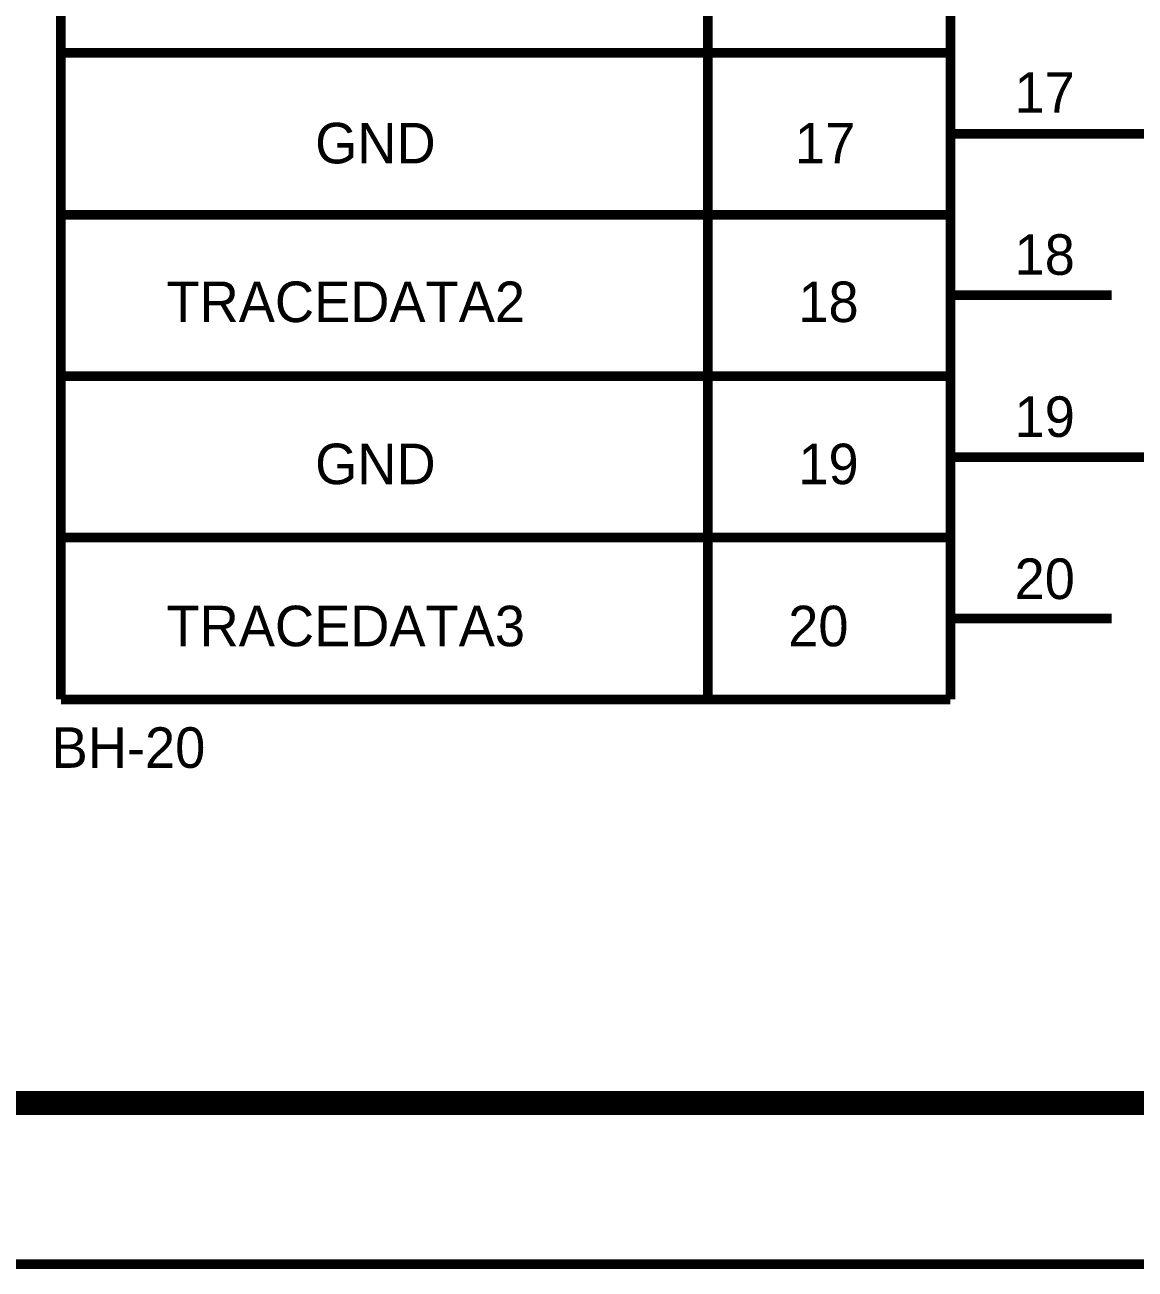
# Model space of a CAD drawing. Header units: inches. Extents: x 0 to 841, y 0 to 594.
# Drawn here: x 38.89 to 73.24, y -0.15 to 38.36 of the extents above; entities that cross this region are included whole.
import ezdxf

# ---------------------------------------------------------------- set-up
doc = ezdxf.new("R2010")
doc.units = ezdxf.units.IN
doc.layers.add('Sheet', color=255, linetype='Continuous')

msp = doc.modelspace()

# ---------------------------------------------------------------- linework, layer by layer
at = {"layer": 'Sheet'}
for points in [[(0, 593.974, 0.3, 0.3, 0), (841, 593.974, 0.3, 0.3, 0), (841, 0, 0.3, 0.3, 0), (0, 0, 0.3, 0.3, 0), (0, 593.974, 0.3, 0.3, 0)], [(0, 593.974, 0.3, 0.3, 0), (841, 593.974, 0.3, 0.3, 0), (841, 0, 0.3, 0.3, 0), (0, 0, 0.3, 0.3, 0), (0, 593.974, 0.3, 0.3, 0)], [(0, 593.974, 0.0991, 0.0991, 0), (0, 0, 0.0991, 0.0991, 0), (841, 0, 0.0991, 0.0991, 0), (841, 593.974, 0.0991, 0.0991, 0), (0, 593.974, 0.0991, 0.0991, 0), (0, 593.974, 0.0991, 0.0991, 0)], [(0, 593.974, 0.0991, 0.0991, 0), (0, 0, 0.0991, 0.0991, 0), (841, 0, 0.0991, 0.0991, 0), (841, 593.974, 0.0991, 0.0991, 0), (0, 593.974, 0.0991, 0.0991, 0), (0, 593.974, 0.0991, 0.0991, 0)]]:
    msp.add_lwpolyline(points, format="xyseb", close=True, dxfattribs=at)
for points in [[(40.007, 17.481, 0.3, 0.3, 0), (40.007, 122.5, 0.3, 0.3, 0)], [(60.023, 122.5, 0.3, 0.3, 0), (60.023, 17.481, 0.3, 0.3, 0)], [(67.522, 122.5, 0.3, 0.3, 0), (67.522, 17.481, 0.3, 0.3, 0)], [(67.522, 37.497, 0.3, 0.3, 0), (40.007, 37.497, 0.3, 0.3, 0)], [(67.522, 34.989, 0.3, 0.3, 0), (72.514, 34.989, 0.3, 0.3, 0)], [(72.514, 34.989, 0.3, 0.3, 0), (77.505, 34.989, 0.3, 0.3, 0)], [(67.522, 32.48, 0.3, 0.3, 0), (40.007, 32.48, 0.3, 0.3, 0)], [(67.522, 29.998, 0.3, 0.3, 0), (72.514, 29.998, 0.3, 0.3, 0)], [(67.522, 27.489, 0.3, 0.3, 0), (40.007, 27.489, 0.3, 0.3, 0)], [(67.522, 24.981, 0.3, 0.3, 0), (72.514, 24.981, 0.3, 0.3, 0)], [(77.505, 24.981, 0.3, 0.3, 0), (72.514, 24.981, 0.3, 0.3, 0)], [(67.522, 22.498, 0.3, 0.3, 0), (40.007, 22.498, 0.3, 0.3, 0)], [(67.522, 19.99, 0.3, 0.3, 0), (72.514, 19.99, 0.3, 0.3, 0)], [(67.522, 17.481, 0.3, 0.3, 0), (40.007, 17.481, 0.3, 0.3, 0)], [(20.016, 4.991, 0.749, 0.749, 0), (836.009, 4.991, 0.749, 0.749, 0)]]:
    msp.add_lwpolyline(points, format="xyseb", dxfattribs=at)

# ---------------------------------------------------------------- texts
for s, p in [('17', (69.508, 35.642)), ('GND', (47.872, 34.074)), ('17', (62.714, 34.074)), ('18', (69.508, 30.625)), ('TRACEDATA2', (43.273, 29.162)), ('18', (62.819, 29.162)), ('19', (69.508, 25.608)), ('GND', (47.872, 24.145)), ('19', (62.819, 24.145)), ('20', (69.508, 20.591)), ('TRACEDATA3', (43.273, 19.128)), ('20', (62.505, 19.128)), ('BH-20', (39.719, 15.365))]:
    msp.add_text(s, height=1.2543, dxfattribs=at).set_placement(p)

doc.saveas('drawing.dxf')
